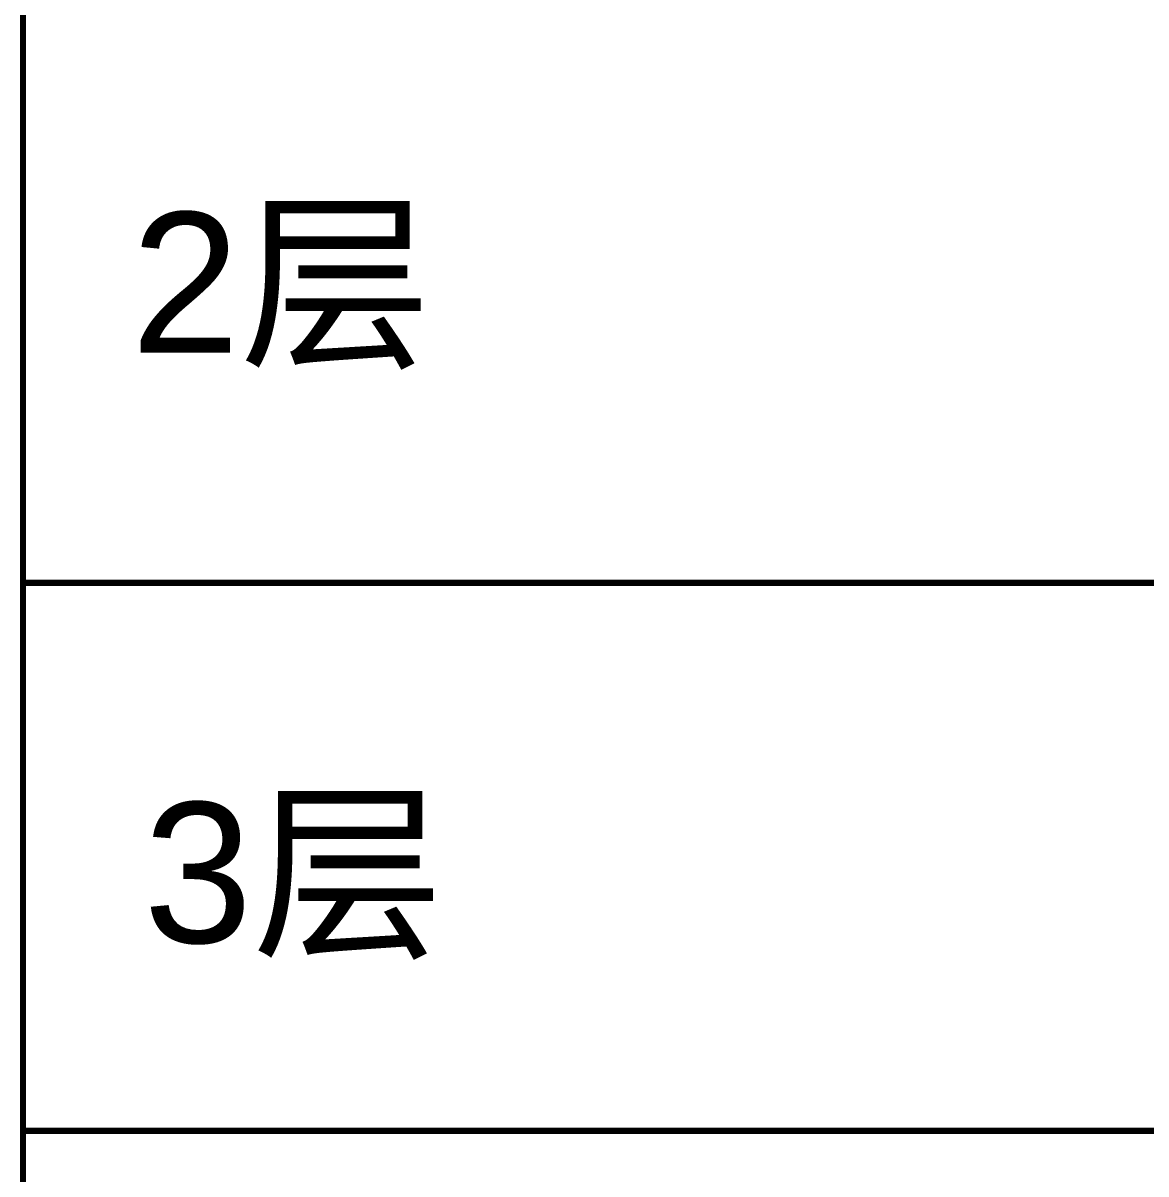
# Model space of a CAD drawing. Header units: millimetres. Extents: x -3460 to -460, y 6070 to 9130.
# Drawn here: x -3460 to -2660, y 6889 to 7709 of the extents above; entities that cross this region are included whole.
import ezdxf

# ---------------------------------------------------------------- set-up
doc = ezdxf.new("R2010")
doc.units = ezdxf.units.MM
doc.header["$LTSCALE"] = 1000
doc.header["$MEASUREMENT"] = 0
doc.styles.get("Standard").update_dxf_attribs({"font": 'arial.ttf'})

msp = doc.modelspace()

# ---------------------------------------------------------------- linework, layer by layer
at = {"lineweight": 80, "ltscale": 0.001071}
for points in [[(-3460, 7790), (-460, 7790), (-460, 7310), (-3460, 7310)], [(-3460, 7310), (-460, 7310), (-460, 6920), (-3460, 6920)], [(-3460, 6920), (-460, 6920), (-460, 6470), (-3460, 6470)]]:
    msp.add_lwpolyline(points, close=True, dxfattribs=at)

# ---------------------------------------------------------------- texts
at = {"color": 0, "char_height": 100.0004, "width": 0.00000001, "attachment_point": 1}
for s, insert in [('2{\\fSimSun|b0|i0|c134|p2;层}', (-3383.23, 7573.78, 13683.01)), ('3{\\fSimSun|b0|i0|c134|p2;层}', (-3374.35, 7153.78, 13683.01))]:
    msp.add_mtext(s, dxfattribs=dict(at, insert=insert))

doc.saveas('drawing.dxf')
